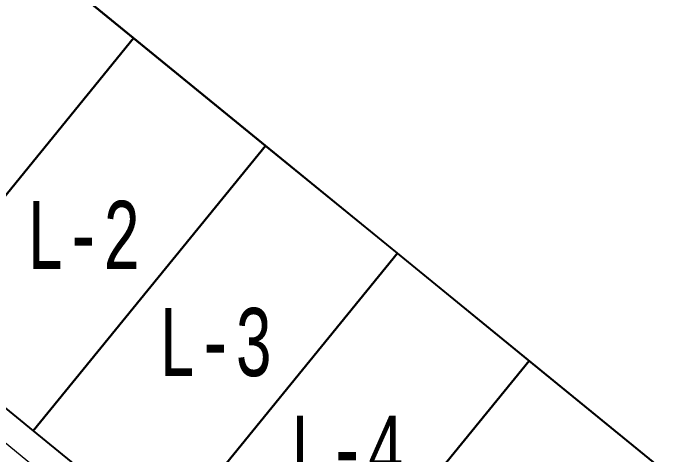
# Model space of a CAD drawing. Header units: millimetres. Extents: x 474016 to 477875, y 2288607 to 2292200.
# Drawn here: x 474406.39 to 474455.41, y 2289577.23 to 2289609.63 of the extents above; entities that cross this region are included whole.
import ezdxf
from ezdxf.enums import TextEntityAlignment as Align

# ---------------------------------------------------------------- set-up
doc = ezdxf.new("R2010")
doc.units = ezdxf.units.MM
doc.header["$LTSCALE"] = 50
doc.layers.add('BANQUETA', color=251, linetype='Continuous', lineweight=5)
doc.layers.add('LOTES', color=6, linetype='Continuous', lineweight=15)
for name, color, linetype in [('CVL_LOTIF', 1, 'Continuous'), ('POLIG. FISICO-TOPOGRAF', 194, 'Continuous'), ('POLIGONALGRAL', 7, 'Continuous')]:
    doc.layers.add(name, color=color, linetype=linetype)
doc.layers.add('MZ Y LT', color=7, linetype='Continuous', lineweight=13, true_color=0x0d2bf2)
doc.styles.add('MONOTXT4', font='MONOTXT4.shx', dxfattribs={"width": 0.55})

msp = doc.modelspace()

# ---------------------------------------------------------------- linework, layer by layer
at = {"layer": 'BANQUETA'}
msp.add_line((474563.425, 2289449.562), (474388.637, 2289592.07), dxfattribs=at)
at = {"layer": 'CVL_LOTIF'}
for points in [[(474415.223, 2289607.811), (474405.535, 2289615.71), (474388.474, 2289594.783), (474398.162, 2289586.885)], [(474424.911, 2289599.912), (474415.223, 2289607.811), (474398.162, 2289586.885), (474407.85, 2289578.986)], [(474434.599, 2289592.013), (474424.911, 2289599.912), (474407.85, 2289578.986), (474417.538, 2289571.087)], [(474444.287, 2289584.114), (474434.599, 2289592.013), (474417.538, 2289571.087), (474427.226, 2289563.188)], [(474453.976, 2289576.215), (474444.287, 2289584.114), (474427.226, 2289563.188), (474436.914, 2289555.289)]]:
    msp.add_lwpolyline(points, close=True, dxfattribs=at)
at = {"layer": 'LOTES'}
for points in [[(474398.162, 2289586.885), (474415.223, 2289607.811)], [(474407.85, 2289578.986), (474424.911, 2289599.912)], [(474417.538, 2289571.087), (474434.599, 2289592.013)], [(474427.226, 2289563.188), (474444.287, 2289584.114)]]:
    msp.add_lwpolyline(points, dxfattribs=at)
at = {"layer": 'POLIG. FISICO-TOPOGRAF'}
msp.add_lwpolyline([(474142.508, 2288807.157), (474015.964, 2288823.713), (474235.189, 2289764.407), (474514.9, 2290677.025), (474993.885, 2291112.494), (475533.744, 2290888.924), (474404.538, 2289616.523), (474693.544, 2289380.89), (474519.469, 2288757.839), (474392.255, 2288774.482)], dxfattribs=at)
at = {"layer": 'POLIGONALGRAL', "color": 3}
msp.add_lwpolyline([(474015.964, 2288823.713), (474235.189, 2289764.407), (474345.027, 2290122.777), (474674.083, 2289920.248), (474404.538, 2289616.523), (474693.544, 2289380.89), (474519.469, 2288757.839)], close=True, dxfattribs=at)

# ---------------------------------------------------------------- texts
at = {"layer": 'MZ Y LT', "lineweight": 13, "style": 'MONOTXT4', "width": 0.65}
for s, p in [('L-2', (474411.537, 2289593.398)), ('L-3', (474421.225, 2289585.499)), ('L-4', (474430.913, 2289577.601))]:
    msp.add_text(s, height=5, dxfattribs=at).set_placement(p, align=Align.MIDDLE)

doc.saveas('drawing.dxf')
